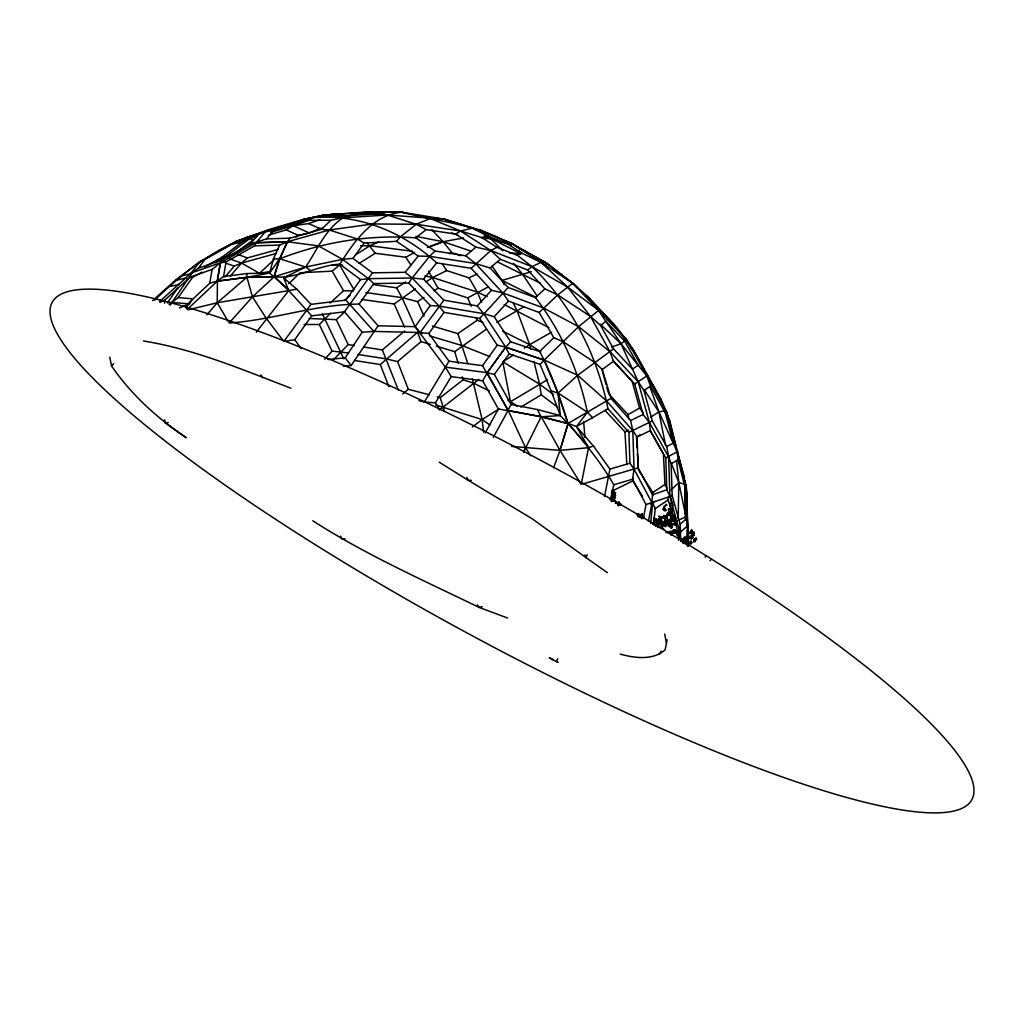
<?xml version="1.0" encoding="UTF-8"?>
<svg xmlns="http://www.w3.org/2000/svg" width="1024" height="1024" viewBox="0 0 1024 1024"><rect width="100%" height="100%" fill="white"/><g stroke="black" fill="none" stroke-linecap="round" stroke-linejoin="round"><path stroke-width="1.5" d="M670.144 504.218L670.144 506.01L671.296 505.562L670.31 505.933M674.138 517.939L674.138 517.069M686.554 544.499L687.578 525.914L686.323 487.386L669.926 421.363L660.966 399.373L634.061 350.989L626.406 339.571L598.323 310.208L567.514 286.989L532.045 266.675L517.491 255.373L496.883 247.309L481.728 237.53L460.531 230.989L416.23 224.282L372.851 223.974L329.318 230.003L321.357 229.376L289.971 238.17L266.534 238.886L250.304 244.019L221.722 260.058L220.493 262.746L217.408 281.075L217.229 302.758L228.352 321.664M617.997 504.986L618.01 503.539M652.749 495.552L652.8 492.57L638.362 469.67L637.453 454.067M678.195 518.81L678.822 482.56L676.531 460.403M186.432 308.941L186.534 305.062L209.779 283.187L217.408 281.075L246.938 277.222L273.613 276.762C296.115 279.526 317.222 265.331 339.802 264.166L360.589 279.603L368.486 278.656L412.16 278.003L423.59 279.142L443.814 300.211L477.222 305.907L483.674 313.69L505.651 347.098L544.256 360.038L577.664 375.245L606.579 400.973L632.781 430.592L637.094 437.03L638.106 467.84L652.467 494.81L651.994 502.835L648.397 521.382M686.502 536.499L680.755 541.402L680.154 524.186L672.154 495.462L671.117 463.68L668.621 456.806L649.37 422.515L643.072 414.502L634.714 384L613.466 361.28L609.894 351.552L590.502 316.416L567.514 286.989L540.954 262.362L511.616 243.392L481.434 230.515L444.301 219.149L401.997 212.237L366.182 211.981L324.173 215.04L301.965 219.75L268.941 229.606L236.454 241.165L199.603 261.85L175.027 280.512L152.602 300.646M674.931 522.586L674.893 523.597L676.608 524.083M654.656 519.245L655.386 522.291L654.285 521.702L656.218 518.669L654.925 519.245L654.797 521.958M642.534 496.346L632.806 480.922L632.998 478.118M683.635 542.963L684.582 537.51M685.734 520.269L685.363 484.826L686.938 494.131L688.038 546.189M671.462 509.005L671.539 508.058M679.846 536.115L678.067 538.445L679.014 538.65L675.622 522.522L668.122 499.968L668.403 496.845M164.531 303.181L164.813 300.019L190.208 277.094L212.096 269.44L220.493 262.746L191.309 272.947L159.795 301.414M611.315 501.696L612.352 490.944L632.806 480.922M650.65 523.494L652.621 503.027L655.117 501.363M653.683 524.237L655.194 508.646L652.621 503.027L650.419 504.192M685.043 543.629L684.672 537.6M672.896 517.517L672.704 519.296L669.965 520.307L673.331 519.206L671.526 518.49L669.619 519.181L670.669 519.923L672.922 519.13M682.995 543.552L683.725 537.408M685.568 519.974L684.582 480.077M669.85 504.55L670.054 502.886M229.133 323.008C272.998 320.077 314.944 304.422 359.091 304.077L378.061 325.786L415.13 326.656L445.325 367.104L451.226 376.614L482.688 380.826L498.381 408.986L541.21 416.602L568.102 423.424L576.474 426.547L593.51 446.054L609.933 469.107L604.506 496.55M220.301 262.848L226.086 261.888L254.682 245.824L256.064 242.778L287.245 241.869L279.514 258.931L273.818 276.966L269.632 273.062L247.13 273.523L246.605 277.402L217.126 281.216L220.301 262.848L256.218 242.688L265.83 231.117L268.941 229.606M660.826 524.877L660.954 523.981L661.722 524.685L660.826 524.877L661.12 523.046L660.826 524.877L662.285 525.862L660.826 524.877L662.451 525.376L661.491 524.506M643.315 518.451L646.016 504.538L632.55 479.245L634.048 469.107L632.781 430.592L630.63 420.57L610.982 398.349L602.24 369.523L594.918 362.534L563.136 341.67L553.805 337.728L539.162 312.486L508.467 301.094L502.682 292.826L475.546 263.526L465.715 255.782L435.046 250.995L415.731 237.875C369.638 234.253 322.867 242.074 279.808 258.765L274.189 276.749L252.442 296.909L230.195 321.83M209.779 283.187L212.096 269.44M217.126 281.216L223.539 276.582L226.086 261.888M656.013 521.882L656.269 520.461M678.528 540.288L679.91 532.442L669.914 496.538L666.803 489.779L665.766 457.997L650.368 430.554L649.37 422.515L638.234 381.85L621.043 343.782L605.53 320.64M620.211 654.118C634.726 658.074 653.043 660.698 665.178 649.728L667.046 639.782M654.054 525.235L654.451 523.277L653.402 523.622M655.949 526.221L656.486 523.776L655.757 522.022L657.293 521.779L658.15 523.213L653.965 523.994M610.394 499.827L613.798 484.787C601.062 462.63 584.768 442.726 568.102 423.424C560.384 398.822 551.898 374.246 539.648 351.501L510.694 341.798L494.208 316.736L483.674 313.69L439.117 306.086L430.31 305.523L408.73 283.059L373.798 283.584L368.486 278.656L342.515 259.366L318.502 245.914L287.475 241.741L256.218 242.688M660.582 522.534L661.658 520L660.442 520.794L660.582 522.534L660.992 520.922L659.686 520.41M680 535.782L677.478 533.926L677.171 535.13L678.426 536.358L678.899 535.642L677.158 532.71L678.784 532.378M190.208 277.094L191.309 272.947L199.603 261.85M273.818 276.966L246.605 277.402L269.632 273.062L273.446 258.752L279.629 245.107L287.245 241.869M553.587 467.763L560 450.381L568.102 423.424L610.982 398.349M310.31 270.31L305.651 267.034L279.808 258.79L287.475 241.741L329.318 230.016L357.389 239.002L364.122 243.072L396.518 241.306L418.24 256.064L429.555 256.333L475.546 263.526L490.086 267.955L508.173 287.475L535.462 297.613C561.306 331.11 578.739 370.88 587.379 412.237L576.474 426.547L588.531 447.68L581.235 484.403L560 450.381L568.102 423.424L587.622 445.786M637.619 515.789L638.336 513.395L637.069 514.496L637.619 515.789L639.13 514.112L639.168 515.123M687.706 546.074L687.923 524.915M587.136 554.79L586.15 557.722L607.411 572.672M705.229 557.158L705.69 555.802M678.464 537.229L678.182 538.829L678.758 537.126L679.245 538.637M653.888 518.656L654.106 517.325M655.654 525.978L656.486 523.776L658.368 523.277L659.162 524.877L657.754 525.632L656.486 523.776L654.029 523.699L653.658 522.163M620.16 505.562L620.826 503.872L619.507 503.091L618.342 504.934L618.291 503.309L618.522 505.869M639.667 516.006L640.307 514.56L637.85 516.506M327.808 359.552L345.216 357.811L362.227 332.198L373.811 331.418L420.16 332.506L428.851 333.504L448.986 361.178L482.534 365.67L508.198 410.266L525.568 447.834L523.533 452.134L541.21 416.602L560 450.381L588.531 447.68L593.51 446.054M170.138 305.165L188.365 278.502M671.859 508.186L670.95 510.054L671.834 510.656L672.538 509.402M507.981 410.406L511.027 404.429L494.349 374.362L487.13 372.813L505.613 347.251L544.218 360.269L558.003 393.267L567.91 423.68L541.005 416.806L507.981 410.406L487.13 372.813M557.12 661.734L558.067 662.336L556.39 661.517L557.798 658.765M683.904 538.726L684.8 537.037M659.635 654.016L661.069 651.29M485.171 433.037L498.381 408.986M493.325 437.35L508.198 410.266M673.242 532.506L673.92 531.277M677.478 533.926L676.966 534.835L676.992 532.864L678.246 535.616M339.802 264.166C354.202 241.562 372.864 214.605 401.997 212.237C437.299 221.517 475.008 224 507.238 242.419M482.688 380.826L487.27 372.71L505.651 347.098L510.694 341.798M612.864 493.414L613.376 492.518L612.442 491.546L611.558 492.39L612.659 492.941M672.589 510.003L671.885 510.49L671.923 509.555L672.41 511.488M448.986 361.178L424.269 402.061L435.43 402.829L439.437 409.562M435.43 402.829L451.226 376.614M187.034 305.92L189.427 303.91L192.576 298.816L178.202 297.6L169.178 304.499M611.558 492.467L612.301 490.074L611.776 490.662M613.76 324.25L587.008 295.949L613.76 324.25L634.061 350.989M630.733 347.942L626.406 339.571L613.837 324.122M343.411 366.349L351.142 365.568L378.061 325.786M435.046 250.995L429.555 256.333L412.16 278.003L405.197 272.32L372.442 272.806L344.435 311.834L311.706 315.84L294.746 339.725L283.853 341.453L266.394 318.515L252.442 296.909L246.938 277.222L217.229 302.758L206.886 314.79M408.73 283.059L412.16 278.003L439.117 306.086L444.019 312.371L479.667 318.451L497.242 345.178L505.651 347.098M677.811 451.366L665.766 457.997M287.475 241.741L289.971 238.17M269.632 273.062L279.514 258.931L273.446 258.752M177.933 287.821L167.27 302.912L171.456 302.387L189.427 303.91M178.202 297.6L192.435 277.478L201.958 272.128M283.853 341.453L310.963 304.358L345.882 300.096L360.589 279.603M359.091 304.077L373.798 283.584M430.31 305.523L415.13 326.656L420.16 332.506L443.814 300.211M428.851 333.504L444.019 312.371M482.534 365.67L497.242 345.178M494.349 374.362L509.133 353.907L505.613 347.251M311.706 315.84L288.73 290.611L274.189 276.749L305.651 267.034L342.515 259.366L352.96 258.355L364.122 243.072M256.32 332.16L288.73 290.611L296.781 289.165L310.963 304.358M672 508.659L670.95 510.054L672.141 509.018M191.309 272.947L198.374 268.224L205.005 259.354L234.496 242.79L257.984 234.765L265.83 231.117L309.85 217.984L334.874 213.875M611.584 498.854L612.723 497.626L611.584 498.854L613.619 498.611L612.595 499.584L611.558 498.842L612.621 497.498L612.8 498.304L611.558 498.842L611.866 500.365M657.843 527.526L658.688 526.451L657.434 525.197L656.474 525.786M616.013 503.59L616.96 502.4L615.718 501.862M423.59 279.142L436.634 262.899L471.13 268.288L491.469 290.266L502.682 292.826L543.616 308.019L578.598 326.643L609.894 351.552L638.234 381.85L643.968 390.413L652.326 420.915L666.765 446.643L668.621 456.806L669.914 496.538L646.016 504.538M405.197 272.32L418.24 256.064M164.57 419.814L165.146 422.835L186.342 437.773C157.606 418.56 131.187 394.65 111.616 366.054L113.613 363.622M250.304 244.019L257.984 234.765M266.534 238.886L273.741 230.208L306.752 220.352L330.906 220.288L342.054 217.894L387.277 215.002L444.301 219.149L472.371 228.134L511.616 243.392L546.227 262.848L572.736 283.238L587.61 296.499M479.667 318.451L508.173 287.475M154.778 300.122C187.725 267.827 227.43 238.477 273.741 230.208M225.037 276.877L234.253 266.138L241.523 263.053L276.403 253.427M230.4 276.019L241.523 263.053L247.462 257.894L278.157 249.421M396.518 241.306L400.589 236.646L416.23 224.282L430.336 218.534L460.531 230.989L490.842 250.534L500.288 259.29L527.744 270.042L544.87 288.858L557.722 294.886L590.502 316.416L600.614 325.466L613.542 348.89L632.435 369.088L638.246 365.261L646.95 376.102L666.778 412.122L686.323 487.386L685.274 488.141L686.285 518.95L687.578 525.901L679.91 532.442M304.064 324.48L319.36 324.518L330.56 313.242M324.698 359.219L332.083 351.091L348.544 352.986M333.248 359.949L348.186 344.576L354.394 345.549M477.222 305.907L491.469 290.266M494.208 316.736L508.467 301.094M471.13 268.288L490.842 250.534L496.883 247.309M687.475 533.299L688.819 531.853L687.258 531.302M222.003 260.378L224.986 257.19L249.536 238.682L256.73 235.277L246.925 237.133M539.162 312.486L557.722 294.886L572.736 283.238L577.139 287.744M688.806 533.811L689.869 532.762L687.77 533.248M539.648 351.501L553.805 337.728M544.256 360.038L578.598 326.643L599.808 309.44M509.133 353.907L540.019 364.326L544.218 360.269M284.506 279.002L287.872 275.738M288.87 283.597L300.147 272.755L332.16 271.168L339.584 264.947L342.656 265.178M671.027 490.035L678.822 482.56L684.019 484.122M354.496 360.499L380.301 364.544L417.587 332.301L422.08 333.632M665.83 532.634L666.995 531.52M321.357 229.376L330.906 220.288M187.558 309.158L217.408 281.075M229.491 258.79L241.523 263.053L259.469 273.306L274.419 259.302M535.462 297.613L544.87 288.858M647.757 375.347L634.714 384M710.067 560.717L710.72 560.115M330.061 303.091L343.539 290.726L353.357 290.995M344.384 300.544L350.144 295.258M309.21 318.49L336.269 319.654L345.254 311.411M325.312 215.834L346.79 215.782L376.934 213.85L387.277 215.002L416.23 224.282L426.163 229.619L455.693 234.099L475.904 247.13L490.842 250.534L532.045 266.675C571.661 304.525 597.21 355.251 607.949 408.691L592.589 417.69L587.379 412.237L558.131 393.037L577.664 375.245L613.542 348.89M680.154 524.186L686.285 518.95M465.715 255.782L475.904 247.13M363.712 347.008L382.349 349.926L404.672 330.982M490.086 267.955L500.288 259.29M357.965 354.458L386.24 358.886L397.555 361.574L421.056 341.632L430.246 344.371M402.778 393.971L408.307 389.299L429.606 394.842M675.622 522.522L677.312 521.101M234.496 242.79L236.454 241.165L257.062 236.442M615.181 503.181L616.499 502.08L617.51 503.616M439.565 409.882L478.746 379.456M361.818 299.469L394.189 303.987L415.36 288.883M600.614 325.466L605.824 321.331L624.55 340.902L638.246 365.261M415.731 237.875L426.163 229.619M527.744 270.042L532.045 266.675L540.954 262.362L546.227 262.848L573.939 284.326L571.328 282.611M437.21 396.813L440.256 397.606L463.13 379.789L473.677 383.168L489.331 390.976M436.365 346.189L454.72 351.654L486.464 329.088M306.752 220.352L309.85 217.984C356.493 212.928 402.739 231.181 436.634 262.899M625.203 340.608L621.043 343.782L611.418 347.034M472.282 427.034L482.15 419.558L499.008 408.96M204.493 266.995L222.195 257.062L241.83 242.253L249.536 238.682L253.466 239.616L235.046 253.491M656.422 520.691L657.19 519.834L655.616 519.616M657.818 527.411L658.918 526.592L660.058 527.77M662.374 524.672L663.206 524.045M602.24 369.523L613.466 361.28M624.55 340.902L626.406 339.571L646.95 376.102L650.522 386.112L665.382 413.133L673.267 443.123L677.286 452.122L678.054 459.93L685.274 488.141M665.382 413.133L666.778 412.122L664.179 408.026M285.76 244.147L288.294 242.394M295.885 237.12L298.419 235.366L308.096 233.306M613.568 501.261L614.771 500.416L615.565 501.85M432.41 326.042L457.856 333.619L477.21 320.243L482.931 322.381M652.8 492.57L664.934 484.429L663.437 454.029L650.227 430.848M655.194 508.646L668.122 499.968M650.534 417.357L658.906 411.84L665.715 410.778L660.262 398.464L634.714 352.538M643.968 390.413L650.522 386.112M372.979 284.544L396.608 287.846L405.555 281.971M426.035 281.882L432.704 277.517L446.72 270.579L469.005 277.862L477.261 292.083L481.6 302.285M365.786 292.57L402.022 297.638L417.549 301.594L423.949 297.408M434.176 290.701L438.003 288.179L467.712 297.907L471.27 306.278M687.462 534.323L688.768 533.466M455.693 234.099L460.531 230.989L472.371 228.134L487.642 236.109L507.277 243.738L521.933 253.222L540.954 262.362L572.736 283.238L598.323 310.208L605.824 321.331M511.053 404.71L502.771 361.818L513.536 354.944M524.288 348.07L529.677 344.64L516.954 310.438L513.408 303.283M355.43 254.938L369.946 245.747L378.701 241.946M359.027 263.501L375.219 253.261L405.798 257.242L414.566 252.416M467.712 297.907L488.269 286.899M507.827 400.205L510.669 401.626L547.43 379.712M520.858 407.104L541.21 394.816L539.622 384.166L533.875 361.357M268.352 235.187L286.208 229.888L293.197 225.715L310.899 219.61M496.87 322.406L523.853 306.816M686.49 541.619L684.941 542.515L685.85 543.59M628.877 418.893L628.032 414.656L639.578 408.064L632.166 381.478L613.261 360.768M637.76 436.147L640.358 434.675M551.654 332.147L529.677 344.64L540.864 351.821M641.69 518.784L643.238 517.901L642.854 516.774L640.819 517.542M215.36 262.579L224.986 257.19L233.613 254.016M667.149 532.851L669.184 531.725L669.478 533.466M576.474 426.547L592.589 417.69M653.632 523.469L654.387 523.059M652.326 420.915L628.915 432.384L629.926 463.194L634.048 469.107L651.994 502.835M666.765 446.643L673.267 443.123M671.117 463.68L678.054 459.93M626.854 464.666L624.96 431.885L628.493 430.029M187.942 309.862L217.229 302.758L288.73 290.611L283.699 277.875L305.651 267.034C317.773 249.165 326.605 226.061 346.79 215.782M630.63 420.57L643.072 414.502M637.094 437.03L650.368 430.554M517.491 255.373L521.933 253.222M159.91 302.362L164.813 300.019M469.005 277.862L477.261 273.971M678.17 520.384L685.914 516.787L678.822 482.56L671.386 463.424M205.005 259.354L199.603 261.85L201.882 260.8M322.56 228.237L319.526 228.429L309.478 233.011L293.197 225.715L289.472 225.549L273.101 230.413M179.354 307.93L186.534 305.062M471.462 251.264L443.11 241.702L427.302 247.514L443.123 241.715L463.539 237.952M449.203 253.683L451.93 252.672L460.877 255.693M653.222 523.712L654.451 523.277M671.104 535.488L672.371 533.811L669.21 533.197M652.467 494.81L666.803 489.779M198.374 268.224L221.722 260.058M289.472 225.549L311.258 218.048M319.744 216.563L324.173 215.04L371.136 212.186L401.997 212.237L406.221 213.44M270.618 232.422L293.197 225.715L308.659 223.565L320.461 219.494M638.106 467.84L582.694 483.981M609.933 469.107L629.926 463.194M613.798 484.787L632.55 479.245M637.645 515.75L639.117 515.366M687.386 539.392L688.691 539.046M683.712 540.134L684.992 539.802L682.701 539.29L686.374 541.363L685.274 540.045L683.648 540.096L685.12 542.63M531.315 271.706L502.042 280.41L492.109 266.163M482.176 606.643L479.104 607.398C422.912 580.122 365.466 554.624 312.794 520.794M481.728 237.53L487.642 236.109M182.221 275.725L192.179 273.434M175.027 280.512L186.406 277.888M169.933 286.502L179.085 284.403M312.704 217.549L324.173 215.04C344.166 220.173 364.557 209.869 384.614 213.414M301.965 219.75L311.168 217.856M231.373 244.25L241.83 242.253M616.051 503.283L617.28 503.053L618.048 504.333M376.934 213.85L386.752 212.006M259.469 273.306L270.387 271.488M223.539 276.582L247.13 273.523M165.146 422.835L168.294 422.477M673.306 517.376L671.616 517.53L671.258 519.066L673.331 519.206L670.963 520.013L672.704 518.541M507.277 243.738L511.616 243.392L522.598 250.534M674.56 516.518L671.078 516.8L670.592 517.683L674.598 516.813L672.166 517.632L673.83 516.582L673.037 514.573M567.91 423.68L560.346 415.578L541.005 416.806L537.446 409.549L511.027 404.429M331.674 265.344L339.584 264.96L353.958 289.651M610.176 499.264L613.402 499.213L614.08 500.403L612.723 500.685L611.354 498.47M254.682 245.824L279.629 245.107M345.024 538.88L341.926 538.944L340.544 536.141M677.926 531.814L676.774 531.814L677.837 532.966L676.07 530.803M360.525 245.747L369.946 245.76L412.659 251.328M471.398 480.358L468.301 480.32L439.194 462.17M687.488 544.038L689.062 544.102L689.05 542.643M509.478 253.043L520.55 253.478L519.245 250.906M366.182 211.981L371.136 212.186L375.117 214.259M222.195 257.062L224.986 257.19M482.163 238.246L491.443 238.771L511.206 245.094M511.488 446.387L560 450.381M189.248 277.235L192.435 277.478M612.147 501.184L613.325 501.286M434.893 218.176L444.301 219.149L447.027 220.621M618.176 504.218L619.52 504.346M445.325 367.104L487.27 372.71M475.213 229.325L481.434 230.515L484.774 233.267L481.434 230.515M415.795 236.326L443.123 241.715L451.93 252.672M424.883 275.968L432.704 277.517L477.261 292.083L487.181 296.678M143.411 340.979C194.816 349.222 242.624 369.754 290.918 388.224M653.389 520.486L655.475 520.973M654.029 519.398L655.552 519.77M418.829 400.602L423.398 401.779M435.558 404.954L482.15 419.558L489.894 424.998M537.446 409.549L560.346 415.578L558.003 393.267L551.053 390.733L540.019 364.326M451.482 232.973L457.562 234.739M429.555 335.859L462.477 345.664L489.818 356.621M611.264 497.421L612.403 497.792M237.811 254.464L247.462 257.894M225.434 263.002L234.253 266.138M484.186 236.058L491.443 238.771L520.55 253.478M507.494 617.997L479.104 607.398L477.35 604.787M553.088 659.622L549.338 657.843L556.39 661.517M308.659 223.565L319.526 228.429M286.208 229.888L298.419 235.366M504.192 304.538L548.851 327.603M497.37 261.837L540.582 283.328M536.192 297.446L502.042 280.41L504.166 284.698M502.822 331.238L529.677 344.64L530.829 349.197M517.274 247.04L546.227 262.848L546.432 265.114M653.466 522.662L656.576 523.994L654.669 524.019L656.64 522.765L655.795 521.741L654.592 522.342L655.411 523.776L655.13 522.176M502.771 361.818L539.61 384.154L553.664 394.714M617.651 503.846L618.701 504.55M510.682 401.638L516.992 406.118M684.685 542.746L685.773 543.552M352.96 258.355L372.442 272.806M541.21 394.816L557.798 407.283M617.933 503.552L618.97 504.346M656.486 523.776L658.33 525.248M491.443 238.771L488.102 236.019L502.694 250.701M676.954 531.251L678.195 532.262M283.699 277.875L296.781 289.165M274.189 276.749L288.205 289.344M685.952 517.146L686.618 517.773M600.294 324.237L621.043 343.782L638.822 366.259M345.882 300.096L373.811 331.418M621.965 335.309L626.24 339.814M431.77 229.67L443.123 241.715M366.758 242.368L375.219 253.261M608.486 393.574L628.032 414.656M605.069 410.432L624.96 431.885M607.949 408.691L628.915 432.384M344.435 311.834L362.227 332.198M513.536 263.398L522.342 273.933L537.28 296.243M654.08 519.027L655.091 520.256M639.578 408.064L643.392 412.89M660.262 398.464L660.966 399.373M669.926 421.363L669.133 420.352L675.878 446.528M345.216 357.811L351.142 365.568M294.746 339.725L301.197 348.608M687.258 531.046L688.09 532.275M644.032 389.53L658.906 411.84L673.267 443.43M525.568 447.834L530.803 455.782M442.496 264.141L446.72 270.579M428.48 271.066L438.003 288.179M405.798 257.242L410.995 265.178M613.338 491.098L614.118 492.365M260.902 374.989L262.554 377.651M688.243 540.262L688.755 541.133M688.179 540.941L689.075 542.464M611.61 499.226L612.582 500.877M332.16 271.168L343.539 290.726M684.365 540.646L686.733 544.73M396.608 287.846L402.022 297.638L414.989 326.515M466.829 477.555L468.301 480.32L532.122 518.733L586.15 557.722L584.883 554.893M322.317 313.741L343.859 358.835M664.934 484.429L666.867 488.294M336.269 319.654L348.186 344.576M319.36 324.518L332.083 351.091M417.549 301.594L424.038 316.045M394.189 303.987L404.557 327.091M671.373 508.787L671.667 509.427M382.349 349.926L398.285 389.926M476.019 317.453L477.21 320.243M397.555 361.574L408.307 389.299M380.301 364.544L388.902 386.714M457.856 333.619L467.853 363.661M551.053 390.733L560.346 415.578M417.587 332.301L421.056 341.632M649.946 386.79L658.906 411.84L665.587 445.53M666.202 412.147L668.646 418.982M684.595 477.811L677.53 452.672M686.323 487.386L684.48 481.446M670.285 496.627L673.242 505.536M440.256 397.606L444.39 411.507M472.333 378.662L482.15 419.558L483.571 432.179M454.72 351.654L458.266 363.507M462.246 376.832L463.13 379.789M678.592 459.994L680.269 466.125M681.114 469.184L683.635 478.374M601.946 369.306L606.042 384.474M606.861 387.507L608.077 392.051M666.112 412.314L667.302 416.934M672.051 435.418L673.242 440.038M109.734 357.197L111.616 366.054M664.64 634.086L666.458 642.918M679.91 529.664L680.499 532.749M681.651 538.944L682.24 542.029M674.432 520.384L674.778 522.227M678.758 537.126L679.014 538.65M674.266 517.261L674.099 515.853L673.267 519.296M685.363 484.826L686.003 490.496M656.115 520.422L656.218 521.562M583.616 421.696L584.947 437.453M678.669 526.426L679.424 535.488M688.102 543.962L688.205 545.715M636.467 436.89L637.094 447.821M660.762 523.379L660.851 524.915M686.349 487.603L687.565 526.067M686.234 496.474L686.592 516.25M618.355 503.13L618.355 505.062L619.085 501.709L618.355 503.13M664.051 523.366L664.026 525.747L665.677 526.797L666.035 525.12L664.051 523.366L663.04 523.277L662.925 525.005L664.243 525.696L661.786 524.864L661.197 523.379L661.786 524.864L663.91 524.877L661.786 524.864L660.941 523.136L661.491 522.675L662.835 524.992L661.261 523.635L662.208 523.942L661.786 524.864L663.654 525.466L664.051 523.366L666.445 523.2L667.162 524.902L665.37 525.414L664.051 523.366M642.189 513.894L641.254 516.224L642.752 516.928L642.035 515.597L641.254 516.224L643.878 517.171L641.254 516.224L642.189 513.894M695.846 538.56L693.824 541.606L693.939 539.584L695.283 540.134L694.144 540.851L693.939 539.584L693.606 541.581L693.939 539.584L694.554 540.621L694.349 539.456L695.846 538.56M661.44 526.579L661.402 528.09L662.682 528.512L661.44 526.579L663.987 529.395L662.477 528.806L661.44 526.579M664.781 508.941L664.73 510.771L663.13 509.389L665.395 508.954L665.779 510.528L663.526 507.917L663.155 509.107L664.781 508.941L665.869 510.554L664.282 510.374L664.781 508.941M659.738 520.077L659.699 520.909L660.595 520.576L659.738 520.077L659.61 521.523L661.709 520.602L659.712 519.949M668.557 520.973L669.325 523.238L669.568 521.869L667.456 519.488L669.606 521.958L669.466 523.942L668.851 522.432L669.568 521.869L667.994 520.32L667.43 520.883L668.608 522.304L669.594 521.907L668.557 520.973M660.71 516.723L660.646 517.952L662.63 517.811L660.582 517.274L660.646 517.939L663.565 517.67L660.646 517.939L658.957 516.275L660.646 517.939L662.643 517.504L660.71 516.723M694.336 539.456L694.195 541.747L695.091 541.658L695.386 539.814L694.336 539.456L696.371 538.317L696.73 539.392L695.155 540.557L694.336 539.456M671.488 532.122L671.36 533.875L672.525 533.645L672.422 532.198L671.488 532.122M673.126 518.362L673.062 519.168L674.586 519.603L675.072 518.746L672.794 516.851L673.216 518.208L675.072 518.746L675.136 519.885L674.112 519.386L675.072 518.746L673.126 518.362M671.795 516.838L671.629 518.285L672.704 519.347L671.053 519.974L671.706 518.49L672.704 519.296L671.795 516.838M685.581 539.085L685.376 540.813L686.682 541.299L685.581 539.085L683.904 539.648L685.261 540.813L685.581 539.085M613.414 496.563L613.427 498.483L614.643 498.854L613.248 497.126L614.144 495.757L613.427 498.483L614.374 495.821L615.693 495.59L613.555 497.421L614.758 498.688L615.206 496.998L613.555 497.421L613.414 496.563M675.315 530.266L675.098 532.109L676.928 531.328L675.315 530.266M641.6 513.83L641.293 516.262L642.624 516.826L641.766 515.379L641.293 516.262L641.6 513.83M671.283 520.576L671.014 522.688L671.283 520.576M611.622 498.419L611.507 499.277L613.363 499.034L611.622 498.419M669.709 531.558L669.517 532.992L671.45 533.824L671.27 532.019L669.709 531.558M669.299 523.584L669.107 524.992L669.594 521.907L669.299 523.584M671.245 521.178L671.04 522.611L668.992 523.021L671.04 522.611L671.245 521.178M668.557 508.851L668.365 510.131L669.786 508.506L668.557 508.851M673.562 531.302L673.37 532.544L672.41 530.47L673.562 531.302M673.626 529.818L673.382 531.226L676.032 532.915L676.954 531.405L673.805 532.608L675.93 533.094L673.216 531.366L672.768 532.25L674.214 532.954L675.11 532.006L675.059 530.214L673.626 529.818M661.338 522.88L661.107 524.198L660.16 522.202L661.338 522.88M665.254 516.262L664.947 518.003L665.741 518.618L663.411 517.67L667.686 517.952L663.834 517.965L662.362 516.723L664.947 518.003L663.181 516.544L663.744 515.29L665.254 516.262M669.811 514.253L668.365 513.498L669.811 514.253M691.034 541.158L690.624 543.373L691.622 542.438L691.034 541.158M667.968 513.05L668.186 514.534L669.363 511.296L670.131 512.243L668.134 512.934L669.363 511.45L668.288 514.637L669.171 515.251L669.619 513.843L667.968 513.05M668.39 524.659L668.134 525.978L669.824 526.554L670.502 525.005L672.422 527.475L670.502 525.005L668.39 524.659M692.109 531.418L691.546 534.054L691.789 529.766L690.752 530.803L691.059 533.12L692.723 534.502L690.842 532.915L690.573 531.174L691.046 533.043L692.224 531.392M656.896 520.013L656.538 521.587L655.373 520.922L656.896 520.013M670.502 525.005L670.042 526.899L671.258 528.384L671.872 527.181L670.502 525.005M665.344 520.026L665.011 521.331L666.88 522.33L665.011 521.331L666.624 520.448L665.344 520.026M665.421 519.898L665.05 521.357L665.024 518.784L665.421 519.898M641.395 515.674L640.883 517.594L639.68 517.248L641.395 515.674M612.851 492.582L612.813 494.682L613.862 491.277L612.941 492.454L613.645 495.552L612.646 494.093L614.963 494.298L615.245 495.629L613.875 495.462L612.851 492.582M670.784 513.011L670.362 514.406L669.056 513.126L669.901 512.73L668.16 515.328L670.682 512.486L669.427 513.498L669.568 515.738L670.195 514.547L669.44 513.421L670.784 513.011M666.97 521.626L666.509 523.11L664 523.443L665.088 521.626L666.97 521.626M664.755 521.549L664.115 523.443L663.168 523.008L663.872 521.472L664.755 521.549M691.699 535.68L691.174 538.931L689.446 537.971L691.098 537.267L689.779 536.397L691.699 535.68M671.718 508.646L671.206 511.744L671.718 508.646M665.549 516.365L664.845 518.029L667.354 516.275L665.549 516.365M657.754 523.75L657.344 524.646L656.013 524.186L657.754 523.75L655.578 522.701L656.397 523.853L657.754 523.75M653.133 523.456L652.762 524.237L654.656 523.366L653.133 523.456M673.101 523.661L672.205 525.35L671.693 524.147L673.101 523.661L674.688 524.032L674.957 525.325L670.835 522.803L671.616 523.93L673.101 523.661M671.923 510.746L671.386 511.744L670.989 510.029L671.923 510.746M691.866 535.706L691.43 538.79L692.89 537.395L691.046 537.19L692.877 537.165L691.866 535.706M666.022 504.384L664.435 507.2L664 506.099L666.918 505.011L666.022 504.384M615.603 492.838L614.874 494.144L613.146 493.773L614.387 492.314L615.603 492.838M675.558 520.755L674.778 522.048L674.163 521.638L675.558 520.755L672.678 518.81L673.331 520.397L675.558 520.755L674.138 521.728L672.755 520.896L673.587 519.949L675.558 520.755M693.824 534.016L693.261 534.95L691.494 533.939L692.544 533.043L693.824 534.016M694.349 532.429L693.414 533.85L690.97 533.018L692.595 531.52L694.349 532.429M668.454 513.51L667.891 514.368L669.069 514.931L668.454 513.51L666.982 514.176L668.454 513.51L669.184 514.342L668.454 513.51L667.174 515.034L668.454 513.51M690.829 541.683L689.715 543.322L690.816 544.09L691.878 542.938L690.829 541.683M612.557 496.294L611.904 497.024L612.557 496.294M673.114 520.141L671.27 520.986L673.114 520.141M659.2 519.04L656.819 520.051L659.2 519.04M691.098 537.267L689.856 538.355L689.613 536.474L691.098 537.267M671.027 512.691L669.875 513.69L668.595 512.717L670.221 511.744L671.027 512.691M660.621 522.458L659.776 523.2L662.31 521.894L660.621 522.458M695.552 538.611L693.888 539.661L694.477 540.39L695.693 539.533L693.926 539.61L695.552 538.611M657.344 520.051L656.038 520.986L657.344 520.051M656.653 522.726L654.426 523.968L653.03 523.226L656.653 523.789L656.653 522.726M695.987 538.33L694.298 539.533L695.987 538.33M665.357 508.736L663.718 507.93L665.357 508.736M670.234 511.834L669.171 512.461L670.234 511.834M639.616 516.57L640.678 516.122L638.157 516.595L639.616 516.57M659.494 519.885L657.6 520.832L660.659 522.086L658.086 521.933L659.661 521.459L659.494 519.885M692.096 533.645L691.494 533.939L693.914 535.565L691.494 533.939L693.274 534.707L692.096 533.645M672.154 495.462L669.914 496.538L672.154 495.462M671.654 532.749L669.44 533.568L669.44 531.674L671.309 531.328L671.654 532.749M659.2 524.122L658.163 522.854L659.93 524.39L658.163 522.854L659.2 524.122M686.963 538.739L685.594 539.174L685.12 538.138L686.963 538.739M657.011 521.434L655.629 521.69L657.011 521.434M656.704 519.59L655.693 519.77L658.317 519.949L656.704 519.59M672.742 514.688L670.822 515.008L671.27 516.608L673.83 516.582L672.742 514.688M666.534 521.152L665.011 521.331L667.917 521.997L666.534 521.152M694.131 534.605L692.634 534.694L690.97 533.018L693.12 533.261L694.131 534.605M675.238 519.194L672.755 518.784L675.238 519.194M657.203 521.907L655.629 521.69L657.203 521.958M660.442 516.838L659.059 516.595L660.646 517.939L660.442 516.838M669.542 523.981L667.917 523.674L671.603 525.85L669.542 523.981M658.24 523.507L656.922 521.946L658.24 523.507M162.688 439.091A522.765 93.466 28.4 0 0 948.506 812.019A522.765 93.466 28.4 0 0 424.819 401.946A522.765 93.466 28.4 0 0 162.688 439.091"/></g></svg>
